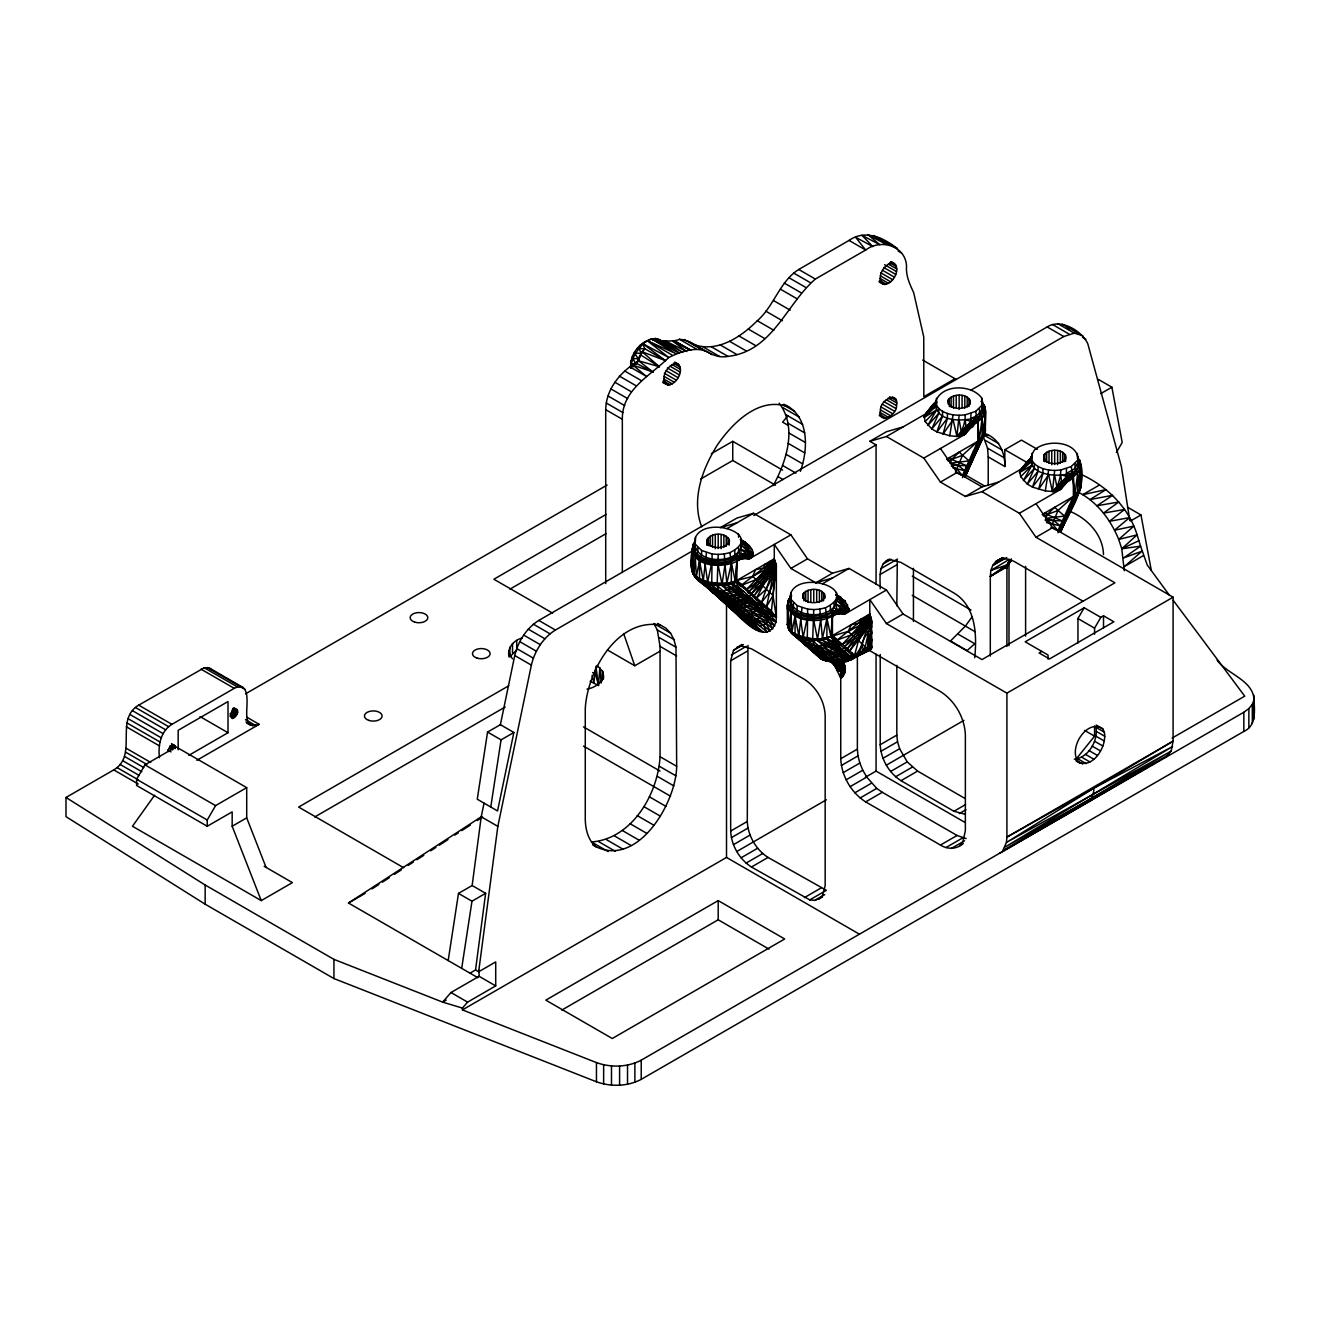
<?xml version="1.0" encoding="UTF-8"?>
<svg xmlns="http://www.w3.org/2000/svg" width="1320" height="1320" viewBox="0 0 1320 1320"><rect width="100%" height="100%" fill="white"/><g stroke="black" fill="none" stroke-linecap="round" stroke-linejoin="round"><path stroke-width="1.5" d="M1080.403 477.081C1083.093 493.02 1070.355 506.632 1065.289 520.69L1060.653 531.927C1070.207 509.454 1089.099 485.925 1079.463 459.855L1077.384 458.188M841.698 677.704L844.816 670.065L843.199 662.475L839.438 660.858L834.025 663.118L829.488 660.858L839.025 665.346L843.199 662.475C846.895 667.161 845.559 674.949 840.741 678.397L840.741 758.719C841.516 775.929 851.153 792.627 865.672 801.9L940.451 845.064C947.595 849.668 956.835 849.337 963.253 843.562M693.429 543.79C691.251 554.796 687.505 570.636 697.422 579.15C706.992 586.393 720.456 586.971 731.313 582.466L731.412 563.244L729.943 552.601C766.243 534.452 705.639 514.734 695.508 537.339C686.961 564.976 744.001 567.534 741.708 540.854C748.06 542.569 759.182 554.384 749.199 558.921L741.081 558.558C727.386 570.174 686.763 567.88 693.429 543.79L695.508 542.124M791.043 592.498L791.043 597.3L788.964 598.966L787.314 605.187L787.331 624.112C790.251 641.009 813.697 643.516 826.864 637.626L826.963 618.404L825.495 607.761C861.795 589.611 801.174 569.893 791.043 592.498C782.512 620.136 839.553 622.693 837.243 596.013M1006.912 646.453L1006.945 565.422L1011.433 558.838M740.899 544.351L741.081 558.558L736.89 560.818L735.322 581.212L738.54 586.938L770.847 615.334L775.962 622.034C761.227 659.67 714.78 580.965 703.543 584.529C693.016 578.837 689.37 567.402 692.356 556.215M836.451 599.528C834.306 604.758 840.543 614.476 832.441 615.978C818.565 624.871 782.232 621.439 788.964 598.966M709.285 588.588L695.079 576.807L701.003 582.038L697.422 579.15L703.956 582.928L759.643 631.471L738.094 614.922L725.67 603.091L745.008 621.01L755.584 629.59L693.858 575.14L692.439 571.577L692.67 553.971L695.508 549.153L694.699 540.854M836.352 660.297L831.765 661.716L822.013 659.241L789.409 630.3L787.974 626.753L788.205 609.147L791.043 604.312L790.251 596.013M966.487 471.026L964.705 476.603L985.215 432.333L985.578 410.916L984.489 405.768L981.849 403.029L981.849 398.227C971.916 383.988 941.325 383.823 935.649 401.742C934.312 422.664 962.593 421.641 976.618 417.615C982.41 414.859 986.502 406.791 981.37 401.544M1042.916 515.361L1045.341 512.671L1047.156 514.618L1062.352 520.921L1059.63 531.498L1080.766 487.492L1081.13 466.092L1079.463 459.855M962.461 477.626L979.291 440.451L985.215 432.333L985.578 410.916L983.153 436.573L979.291 440.451L946.688 459.294M1042.222 514.47L1074.843 495.627L1080.766 487.492M1078.555 458.997C1081.047 464.558 1076.938 470.151 1072.17 472.791C1056.792 478.846 1019.551 474.144 1034.335 450.12C1047.436 437.596 1083.753 441.755 1077.384 465.217L1080.222 470.035L1079.661 489.934L1074.843 495.627L1058.013 532.802M788.089 605.303L788.403 600.022L791.538 595.386L788.205 601.243L788.337 605.203M713.74 592.828L700.409 581.212L717.024 585.552L763.323 625.399L767.118 632.197L711.727 584.76L712.123 553.955L701.58 550.44L695.508 544.351M740.19 559.35L745.024 557.947L745.553 553.361L753.373 553.955L740.899 542.124L749.529 545.919L740.965 539.682M809.275 647.988L795.96 636.372C813.268 646.75 831.138 635.135 848.281 631.554L851.136 624.789L859.188 623.155L870.095 618.503L858.412 641.074L853.726 658.333L843.051 661.683L828.762 661.221L820.644 658.614L814.654 652.459L822.476 659.62L832.87 661.501C832.854 666.633 840.444 666.847 842.556 663.036L842.49 661.782L831.567 660.511L807.279 639.919L807.659 609.114L797.131 605.599L791.043 599.528M835.741 614.51L840.576 613.123L841.104 608.52L848.925 609.114L844.75 614.081L836.616 613.717L832.441 615.978L830.857 636.471L834.091 642.114L850.245 656.304C851.07 665.462 834.52 661.699 828.267 660.825M1165.774 757.317L1171.186 751.096L1173.084 741.18L1173.084 597.201L1006.912 693.148L886.446 623.584L869.83 599.61L869.748 615.005L866.002 617.892L871.909 626.67L868.263 632.957L867.603 648.747C855.822 659.043 840.213 665.395 824.604 660.346M843.364 675.675L841.434 674.388L840.956 675.328C842.952 680.047 846.697 668.283 842.193 663.663L844.173 663.828L844.107 665.494C840.196 668.992 833.002 667.293 832.771 661.369L825.677 660.511L819.522 657.228L823.202 659.753L832.293 661.65L843.199 660.528M983.911 404.695L985.38 409.678L984.489 413.605L981.865 417.252L973.929 423.852L965.53 434.032L956.934 436.441L949.756 435.748L936.919 431.92L931.788 428.967L925.172 421.542L924.198 416.147L936.606 401.148M1080.931 464.838L1080.024 468.765L1077.417 472.411L1069.48 479.011L1061.065 489.192L1053.64 491.584L1045.308 490.908L1032.471 487.096L1027.323 484.127L1020.707 476.702L1019.733 471.306L1032.157 456.308M602.035 681.054L602.497 671.203L597.053 665.428M750.684 594.891L749.314 596.409L744.942 595.32L733.309 599.33L720.967 597.646L736.015 605.352L775.962 622.034L776.358 617.595L735.851 580.998L736.89 560.818L734.811 555.241L734.811 550.44M871.381 618.486L871.909 646.717L853.364 656.37L850.245 656.304L847.275 660.908L831.93 661.65L820.578 658.548L822.492 658.004C817.591 657.97 827.475 661.732 829.505 661.303C837.87 661.832 849.899 663.3 855.508 656.04L832.441 635.58L869.83 613.998L871.909 621.67L869.962 621.06C859.897 627.28 853.33 638.88 842.308 644.341L835.956 640.976L831.385 636.158L832.441 615.978L830.362 610.401L830.362 605.599M775.962 622.034C754.644 604.213 721.924 605.731 703.956 582.928C710.177 588.803 760.551 580.849 717.189 583.605L718.195 554.416L712.123 553.955M854.502 657.921L852.291 658.202C844.041 660.891 853.462 661.171 853.364 656.37L830.857 636.471L821.436 638.979L812.724 638.764L813.747 609.576L807.659 609.114M773.19 485.678C786.373 461.538 797.659 427.399 779.146 403.161M800.382 471.339C808.368 448.965 809.473 415.421 783.865 404.25M608.124 851.565L591.492 841.978C632.098 838.827 657.921 794.145 660.049 756.707L660.049 646.371L657.294 629.92L653.928 623.535L670.543 633.121L673.909 639.507L675.972 647.212L676.665 766.293C676.351 803.253 636.042 870.952 592.63 844.882M832.441 578.028L815.826 582.813L790.894 568.425L774.279 544.451L774.279 558.838L776.358 564.828L776.358 617.595L771.424 611.094C755.172 600.616 735.025 600.683 718.839 590.419L717.024 585.552L726.577 584.678L729.25 583.209L715.209 584.067L708.246 582.912L703.312 580.586L706.447 552.601M787.363 624.294L790.614 631.966L799.507 638.088L812.559 640.712L824.67 638.979L810.744 639.226L803.797 638.071L798.847 635.745L801.999 607.761M843.199 662.475L840.972 664.62L844.849 665.494C839.734 679.75 824.571 649.06 838.035 670.808L832.771 661.369L847.275 660.908L835.923 661.683L828.547 660.759L846.78 661.023L855.014 657.36M980.43 443.19L983.895 436.128L981.42 438.883L984.423 434.494L985.364 427.993L983.895 436.128L965.91 473.022M1080.255 481.024L1081.08 485.314L1079.925 490.001L1076.972 494.043L1069.018 514.041L1060.537 530.656M697.851 547.635L697.851 552.42L695.475 556.363L693.973 574.167C701.728 584.777 717.321 585.766 729.25 583.209M793.403 602.794L793.403 607.596L791.027 611.523L789.525 629.327C797.28 639.936 812.856 640.926 824.785 638.368M1064.448 520.872L1060.653 531.927L1074.843 495.627L1079.958 489.654L1080.453 480.827M753.373 553.955L741.708 545.639L750.865 554.317L751.146 556.495L750.964 557.749L741.081 558.558L752.334 556.479C740.47 550.968 730.505 564.581 718.195 562.435C708.378 562.188 694.32 559.152 692.554 547.635L694.699 545.639M836.451 592.498L837.243 600.798L846.417 609.477L846.681 611.655L846.499 612.926L836.616 613.717L847.885 611.638C836.022 606.128 826.056 619.74 813.747 617.595C803.929 617.347 789.855 614.312 788.089 602.794L790.251 600.798L791.043 597.3M605.715 583.522L605.715 409.678C606.094 388.311 621.159 371.266 638.566 360.789L641.025 353.364L644.688 348.661L642.988 343.843C647.955 339.108 656.221 336.204 661.93 341.368C667.821 340.329 673.81 341.979 679.47 339.289C696.993 340.527 709.219 359.997 727.98 356.4C772.596 351.301 786.11 304.342 815.347 279.064L865.672 250.024C880.572 238.607 905.157 245.454 906.543 265.765C905.685 275.715 909.777 284.196 913.72 292.792L923.752 336.979L923.835 396.709L954.987 378.724M622.331 572.55L622.331 419.265C621.902 389.416 650.545 375.639 668.761 357.505C681.565 351.285 699.072 344.536 711.86 354.635M871.909 646.717L870.557 649.671L856.234 656.073L868.214 649.754L940.451 691.564C954.97 700.837 964.59 717.535 965.365 734.745L965.365 830.676L962.907 841.731L959.937 845.476M981.849 403.029L982.641 406.543L984.786 408.523C981.057 420.09 967.147 424.809 961.422 435.798L961.587 433.851L968.187 424.842L976.618 417.615L975.76 411.328L981.849 405.257L981.849 398.227M1078.193 456.901L1078.193 461.703L1080.337 463.683C1076.609 475.249 1062.699 479.968 1056.957 490.957L1057.139 489.01L1063.722 480.002L1072.17 472.791L1071.312 466.505L1077.384 460.416M934.906 403.969C911.014 433.802 943.008 387.337 935.649 406.543L923.967 417.417L936.391 401.445L925.006 414.892L929.94 409.48M1021.746 468.468L1031.877 456.72L1019.535 471.933L1031.943 456.605L1019.733 471.306M835.956 640.976L869.83 613.998L868.725 615.796L871.447 621.208L869.748 647.707C858.33 653.829 846.862 664.405 832.87 661.501M981.42 438.883C985.364 436.854 987.079 424.248 982.443 436.062M1075.041 463.683L1075.041 468.484L1077.417 472.411L1079.661 489.934L1081.08 485.314L1079.826 490.462C1082.218 472.675 1081.245 493.944 1076.972 494.043M704.979 563.244L707.619 582.038C711.86 586.806 721.231 584.545 726.858 583.308L731.412 563.244L735.322 581.212L740.404 585.816L746.757 589.182L774.51 560.637L774.279 558.838L736.89 580.42C724.284 587.087 707.223 586.591 695.92 577.516L691.779 568.937L691.762 550.028M1217.089 660.182C1227.055 674.223 1253.291 680.146 1254 699.781C1254.627 711.117 1256.359 725.785 1243.836 731.445L641.223 1079.364C627.561 1086.558 610.863 1086.954 596.458 1081.789L333.943 978.549L205.161 904.2L66 816.667L66 797.478L113.767 769.89C138.336 755.518 114.147 719.515 138.699 705.144L204.237 667.788L209.814 668.283L243.061 687.472C253.951 696.729 236.544 731.528 259.165 724.333L246.922 717.255M159.472 757.68C157.905 745.486 160.66 731.164 171.93 724.333L234.25 688.347L237.468 686.977L243.061 687.472M168.399 751.542C167.624 747.912 174.52 741.659 175.461 747.466L171.963 745.453M237.649 712.618C231.907 697.983 226.611 731.313 237.649 712.618L232.402 709.582M630.679 367.884C629.821 356.466 636.916 345.345 647.295 340.709L675.659 353.512L651.585 338.877L643.137 343.101M630.861 367.719L631.092 360.723M678.084 364.105C668.382 361.251 658.02 380.325 668.068 384.995C677.952 384.483 686.515 366.316 674.668 362.125M698.973 580.173L692.34 571.956L692.059 566.346M894.399 263.587C884.697 260.733 874.318 279.807 884.367 284.476C894.25 283.965 902.83 265.798 890.983 261.608M896.544 405.636C899.068 390.456 879.862 399.911 880.489 409.942C877.965 425.122 897.188 415.668 896.544 405.636L886.281 399.712M1074.282 759.182C1088.587 757.73 1098.108 740.866 1096.013 727.369L1104.328 732.171C1107.397 746.542 1092.118 770.995 1076.196 761.112M775.846 563.327L772.992 595.435L776.358 617.595C752.614 604.774 725.191 601.507 703.543 584.529M1006.698 566.692L1010.674 560.654L1006.285 568.277L1010.674 560.654L1006.384 566.412L1009.948 559.878M822.409 897.138L814.786 900.389L809.77 899.893L751.443 867.025C739.348 859.254 731.346 845.394 730.669 831.055L730.669 660.775L733.441 650.38L741.724 644.44M809.77 899.893L826.386 890.307L768.058 857.439C755.964 849.668 747.978 835.808 747.285 821.469L747.994 645.381M880.209 588.786C880.275 578.688 877.684 563.739 889.614 559.053M896.824 605.863L897.303 560.967M983.103 437.151L985.545 430.155L984.126 434.775L981.865 417.252L979.489 413.325L979.489 408.523M1078.638 492.31L1079.958 489.654L1060.257 531.779L1062.039 526.185M833.002 662.673L839.404 671.203L833.58 663.828L838.926 671.071L835.873 667.788L840.741 678.397L841.318 677.325L839.668 674.338M448.189 960.564L458.486 893.409L472.147 885.522L481.222 816.783L484.044 803.154M469.986 973.153L475.53 969.969L485.644 893.31L472.147 885.522M475.53 969.969L478.648 971.768L497.838 826.369L531.366 665.115C534.683 651.024 543.015 637.774 555.406 630.036L692.654 550.803M808.995 646.784L819.803 657.212L831.93 661.65L825.445 659.521L826.171 660.066C819.885 657.69 827.359 662.013 832.722 661.551M835.676 661.848L827.442 660.677L803.517 639.424L805.959 643.582L824.257 659.967L834.768 661.518L843.298 660.957L850.558 658.928L853.364 656.37L852.175 653.119M968.897 465.712L965.101 476.767L985.248 431.178L984.274 435.303L984.753 430.98M1080.503 488.499L1080.783 483.747L1079.859 490.347M692.34 571.956L692.208 566.742L692.439 571.577L698.462 579.051L694.204 575.702L692.01 569.927M975.76 411.328L965.217 414.843L959.145 415.305L956.934 436.441L976.618 417.615L977.691 420.387L979.291 440.451L965.728 475.084L972.989 459.162M984.307 435.171L985.364 427.993M1071.312 466.505L1060.768 470.002L1054.68 470.464L1052.469 491.601L1072.17 472.791L1074.843 495.627L1077.615 493.614M718.195 565.29L722.205 585.106M813.747 620.449L817.756 640.266M691.812 569.135L692.175 566.56M932.316 406.725L936.326 401.56M1020.558 470.052L1027.933 460.63M1087.597 802.411L1168.876 754.743L1005.015 847.044L1172.605 746.526L1094.131 787.99L1006.434 842.457L1171.186 751.096L1002.721 850.691L1006.434 842.457L1006.912 837.111L1173.084 741.18L1094.131 787.99L1093.207 794.062L1090.996 798.963L1087.597 802.411L999.62 853.248M487.558 732.072L477.262 799.227L497.558 810.942L513.876 732.468L500.379 724.68L487.558 732.072L501.072 739.86L513.876 732.468M461.686 968.368L471.983 901.197L485.644 893.31M490.76 807.031L501.072 739.86M825.495 607.761L819.835 609.114L822.409 638.467L826.963 618.404L830.857 636.471L821.271 639.787L827.97 637.494L810.711 640.315L810.744 639.226L812.724 638.764L821.436 638.979L817.344 640.579L839.305 659.389L843.298 660.957L847.902 659.439L821.255 651.568L799.095 639.705M695.64 576.642L707.619 582.038L722.089 583.688L725.043 564.779L724.284 553.955L729.943 552.601M817.624 638.847L820.594 619.938M842.49 661.782L841.285 664.191L829.62 660.709L842.556 663.036M717.453 594.561L729.976 596.442L742.137 592.861L726.577 584.678L768.438 621.142L772.86 628.897L721.792 585.42L725.885 583.819L722.089 583.688M985.429 430.666L984.967 433.339M827.97 637.494C816.172 641.965 801.438 640.794 791.456 632.676L787.331 624.112C790.168 632.511 798.171 638.995 807.213 638.781L791.241 632.049L788.089 627.742L788.122 623.7L789.409 630.3L794.508 635.332M823.762 658.878L821.057 658.861L831.748 661.617L843.298 660.957L828.234 661.056L820.792 658.35L823.036 658.433M835.543 665.379L840.757 672.309L839.223 668.827L835.543 665.379L842.853 668.415L844.916 672.029L841.236 672.424L833.398 663.217L838.481 670.939L835.873 667.788M853.364 656.37L850.707 658.152L844.519 656.7L842.754 657.838L842.143 660.924L831.517 661.551M973.714 457.578L979.555 444.972L965.266 476.784L963.93 475.827M949.756 435.748L953.056 414.843C945.862 413.556 936.54 410.108 935.649 401.742M1045.308 490.908L1048.608 470.002C1041.414 468.715 1032.091 465.267 1031.184 456.901M500.379 724.68L514.75 655.529C518.067 641.438 526.399 628.188 538.791 620.433L1047.156 326.947C1060.702 318.021 1082.284 331.155 1087.812 343.86L1121.356 466.389L1129.821 520.707M691.845 569.349L692.307 567.237M713.46 591.624L731.181 608.85L763.537 632.346L707.982 584.248L710.408 588.406C729.366 593.257 748.423 598.62 766.491 606.721L775.451 565.141L771.16 566.494L756.112 579.562L740.404 585.816M855.047 656.716L858.445 655.792L865.161 647.427L871.002 620.301L866.712 621.654L851.647 634.738L837.375 639.969L831.385 636.158M701.58 550.44L701.58 555.241L699.501 560.818L699.501 578.754L701.266 581.493L711.661 583.621L707.619 582.038L711.364 564.779M821.403 639.111C815.958 639.26 807.048 642.13 803.154 637.197L806.899 619.938M508.976 656.931C506.979 647.839 513.777 640.183 522.208 637.956M694.32 542.949C690.574 555.951 708.23 561.165 718.195 560.901C730.802 562.303 740.801 549.994 753.357 554.598L740.899 549.153L745.553 553.361M706.86 540.854C709.516 531.878 726.891 531.878 729.547 540.854C726.891 549.813 709.516 549.813 706.86 540.854L706.86 544.88M802.791 594.313C802.015 604.56 820.198 605.038 824.703 597.696C825.478 587.466 807.295 586.971 802.791 594.313L802.791 598.356M948.189 400.042C947.413 410.289 965.596 410.767 970.101 403.441C970.876 393.195 952.693 392.7 948.189 400.042L948.189 404.085M1043.741 455.202C1042.965 465.448 1061.148 465.943 1065.636 458.601C1066.411 448.355 1048.228 447.876 1043.741 455.202L1043.741 461.274M1078.193 461.703L1075.041 468.484L1066.445 473.451L1066.626 476.619L1052.469 491.601L1048.608 474.804L1038.543 489.39L1042.932 473.451L1042.932 468.649M1080.832 486.882L1080.222 470.035L1081.13 466.092M735.851 580.998L741.823 584.809L769.098 563.788L769.61 561.528L773.635 561.528M947.38 460.202L949.789 457.495L951.621 459.459L966.801 465.762L964.078 476.338L982.064 438.454L979.291 440.451L982.03 418.555L984.67 414.876L981.849 410.041L981.849 405.257M947.397 413.49L947.397 418.291L942.991 434.214L953.056 419.644L956.934 436.441L971.074 421.459L977.278 419.001L969.309 426.063L961.422 435.798M727.765 605.121L760.056 626.257L766.161 623.683L770.847 615.334M865.161 647.427L865.441 649.819L863.313 651.882L871.81 647.691L869.748 647.707L871.909 640.035L870.095 634.92L859.188 623.155L860.475 619.393L864.633 618.948L870.87 627.082L871.909 633.352L870.095 634.92L867.603 648.747L848.281 631.554L870.54 619.393L861.778 644.242C862.521 646.618 865.557 654.769 860.161 654.01L855.261 656.057M843.134 675.559L843.727 669.24L842.242 665.61L835.494 665.577L829.999 660.165M633.088 366.911L631.24 364.188L632.907 358.611L635.547 353.1L642.988 343.843L668.761 357.505L647.295 340.709L672.21 355.096M853.858 658.251C863.626 654.11 860.062 639.326 868.263 632.957M1080.321 488.746L1069.266 512.754L1065.652 517.786L1066.345 519.057M982.096 437.679L983.153 436.573L979.291 440.451L982.096 437.679L982.03 418.555L974.539 424.05L972.428 421.162L958.089 436.425C962.643 430.386 965.299 422.383 965.217 414.843M1056.957 490.957L1064.844 481.239L1072.83 474.16L1067.979 476.322L1053.64 491.584C1058.195 485.545 1060.834 477.543 1060.768 470.002M839.173 661.93L840.757 660.858M834.603 665.528C835.362 669.718 844.024 672.919 844.833 668.794L845.245 667.441L838.2 665.659L841.417 670.61L841.368 675.889C846.747 671.566 834.784 661.947 844.453 666.501L844.849 665.494M970.134 460.696L978.829 440.715L977.839 421.707L973.929 423.852L963.501 435.039L960.614 433.092M1065.669 515.856L1074.381 495.874L1073.374 476.883L1080.222 470.035M950.317 463.221L951.621 459.459L959.145 452.1L969.012 460.878L950.317 463.221L958.237 465.432L964.59 470.646L952.908 467.907M819.901 657.657L792.973 634.309L820.429 657.195M971.305 460.399L978.829 440.715M1066.857 515.559L1074.381 495.874M755.815 599.445L761.558 602.332L774.988 564.234L752.73 576.394L736.89 580.42L736.89 560.818L745.206 556.875L751.063 557.255L745.222 556.215L736.345 558.096C740.833 554.218 747.648 552.964 753.159 555.225L745.189 555.555L736.345 558.096M942.529 411.328L942.529 416.13L936.919 431.92L947.397 418.291M1038.064 466.505L1038.064 471.289L1032.471 487.096L1042.932 473.451M478.648 971.768L495.709 961.917L495.709 985.891L467.593 1002.127L462.429 1008.084L462.429 1009.899L596.458 1062.6C610.863 1067.764 627.561 1067.368 641.223 1060.174L1243.836 712.255L1248.868 708.592L1252.317 704.352L1254 699.781M985.149 432.779L981.42 438.685M776.358 564.828L771.424 611.094L736.89 580.42M982.064 438.454L972.262 460.004M955.383 472.197L962.511 455.284L977.839 441.309L977.839 421.707M1073.374 496.468L1057.93 530.706L1052.353 523.974L1058.062 510.444L1073.374 496.468L1073.374 476.883L1069.48 479.011L1059.036 490.215L1056.149 488.252M938.784 408.523L938.784 413.325L931.788 428.967L942.529 416.13M1034.335 463.683L1034.335 468.484L1027.323 484.127L1038.064 471.289M957.132 473.038L962.395 475.546L977.839 441.309M1060.521 531.679L1079.447 491.287M1006.615 566.61L1010.295 560.208L1007.539 563.689M1010.543 560.472L1006.203 568.144L1010.361 560.736L1006.978 564.729L990.297 576.444L990.297 656.057M1006.269 568.309L1010.707 560.769L1006.285 568.277L1007.903 564.003M753.241 597.168L756.624 597.96L774.543 563.343L763.636 567.996L755.584 569.63L752.73 576.394L772.992 595.435L766.491 606.721M840.741 678.397L841.318 677.325M842.011 677.028L843.777 671.55L840.972 664.62L844.173 663.828M629.953 366.911L646.569 376.497L632.841 365.046L653.037 372.075L638.566 360.789L638.055 358.661L644.688 348.661L665.462 360.64L642.23 351.829L635.976 364.204L631.24 364.188M841.17 675.609L842.011 670.593L838.2 665.659M975.909 451.291L979.555 444.972M1072.368 504.867L1075.107 500.132M264.182 866.316L292.397 882.618L261.245 900.603L232.172 826.254L232.172 811.866L207.24 826.254L136.62 785.482L136.62 779.245L144.936 764.857L176.088 746.872L246.708 787.644L246.708 817.856L266.096 867.438M207.24 826.254L207.24 820.017L215.556 805.629L246.708 787.644M1116.373 452.545L1122.198 442.464L1111.885 387.205L1098.389 379.417M1077.945 643.005L1077.945 618.552L1084.182 607.761L1100.797 617.347L1103.503 615.796L1113.882 621.786L1049.499 658.961L1039.104 652.971L1041.81 651.42M1094.561 634.26L1094.561 628.155L1100.797 617.347M764.626 612.546C748.044 635.794 723.393 599.643 710.242 588.753M974.539 424.05C970.2 432.581 970.018 422.202 965.893 426.145L959.244 436.293L968.632 425.304L977.278 419.001M1073.374 476.883C1067.731 484.291 1066.345 480.447 1061.445 481.305L1054.779 491.452L1064.168 480.463L1072.83 474.16M695.244 345.031C718.624 352.242 741.46 336.517 757.301 320.727C774.196 306.075 779.51 281.622 798.732 269.478L849.057 240.422C864.963 229.003 883.954 237.765 897.402 248.704L880.589 239.943L878.592 237.6L875.704 238.392M936.441 398.227L936.441 403.029L924 416.773L932.382 405.471M746.757 589.182C757.779 583.704 764.362 572.121 774.411 565.9L775.912 566.033L773.173 560.637L774.279 558.838L772.497 561.165L775.813 567.022L772.2 567.847L759.478 582.747L749.232 591.376L773.866 561.99L771.82 561.693L775.714 567.996L773.239 569.201L761.178 584.331L751.69 593.571L748.11 592.63M817.344 640.579L835.741 649.044L844.866 651.568L846.219 650.067L849.701 650.925L869.864 618.057L864.633 618.948M861.778 644.242C858.016 656.04 847.374 663.729 835.082 661.815M962.676 434.758L972.774 421.641M1058.211 489.918L1068.325 476.8L1060.768 474.804L1061.445 481.305M962.148 434.313L965.118 429.627L972.989 421.954M1057.699 489.472L1068.325 476.8M1008.249 564.531L1010.707 560.769L1008.117 564.564L990.924 570.405L990.297 576.444L1006.912 566.857M738.557 547.635L738.557 552.42L735.685 556.726L740.735 555.225M834.091 602.794L834.091 607.596L831.22 611.886C818.746 620.713 782.463 616.159 791.521 595.815M1031.993 460.416L1031.993 465.217L1019.502 472.577L1031.993 458.188L1027.34 461.62M924.198 416.147L936.243 401.841L926.211 413.292M1060.472 529.584L1063.276 526.168M967.972 467.89L970.81 463.897M154.572 795.267L132.462 826.254L261.245 900.603M516.731 640.381L516.731 649.985L509.883 656.815L509.883 647.229M695.129 541.414L692.67 546.084L695.31 542.404M751.69 593.571L774.081 562.435L770.451 562.732L775.516 569.959L754.165 595.765L774.312 562.881L764.94 564.234L763.636 567.996L774.543 579.76L769.61 592.251L761.558 602.332M876.067 584.413L876.067 444.906L869.83 441.309L886.446 436.524L923.835 458.106L965.53 434.032C967.18 428.208 972.807 424.231 977.691 420.387L969.672 426.525L963.501 435.039L973.285 422.449M843.661 647.79L847.242 648.731L869.632 617.595L866.002 617.892M923.835 458.106L940.451 482.08L965.365 496.468L981.997 491.683L1019.37 513.265L1061.065 489.192C1062.732 483.384 1068.342 479.391 1073.243 475.546L1065.207 481.684L1059.036 490.215L1068.524 477.114M971.899 617.083L965.365 626.125L950.466 640.992L967.082 650.595L974.77 643.764L958.155 634.178M1025.772 464.739L1031.811 457.908L1029.534 460.597M771.226 613.058L759.016 607.629C754.594 614.097 745.635 615.747 738.589 613.024M1023.099 467.329L1031.761 457.545L1027.686 461.373M1076.196 759L1094.561 736.164L1094.561 725.967M925.006 414.892L936.21 402.154L932.118 405.95M787.858 415.816L782.595 422.136L787.908 425.205M926.277 413.49L932.201 406.395M1021.812 468.649L1031.811 457.908M1024.303 466.01L1027.868 461.885M495.709 985.891L479.094 976.305L450.978 992.524L442.662 1002.127L333.943 959.376L205.161 885.01L66 797.478M970.266 427.383L973.747 423.39M1065.801 482.559L1069.299 478.549L1068.82 477.609M1076.972 493.861L1078.688 491.733L1074.843 495.627L1077.582 473.715L1077.648 492.838M973.533 422.928L966.834 431.359L971.371 427.02M1069.084 478.087L1062.369 486.535L1066.923 482.196M849.701 650.925L869.83 625.73L871.909 625.004L867.355 616.852L869.401 617.149L844.767 646.536L855.03 637.906L867.751 623.007L871.349 622.182L868.048 616.324L869.187 616.704M938.784 413.325L927.811 425.452L936.441 410.041L936.441 405.257M1034.335 468.484L1023.346 480.612L1031.993 465.217L1020.707 476.702M840.559 664.669L830.412 660.759L833.927 664.257L832.062 660.627M842.308 644.341L869.748 615.005L870.87 617.001M925.172 421.542L936.441 410.041L923.967 417.417M977.295 448.915L978.236 447.975M1072.847 504.075L1073.787 503.135M825.445 659.521L828.003 660.858M854.733 656.452L850.327 659.554M847.242 648.731L856.713 639.49L868.791 624.376L871.909 623.337L871.447 621.208M932.151 406.213L936.259 402.748M1019.502 472.577L1031.184 461.703L1021.861 468.27M1027.669 461.109L1031.761 457.314M819.093 899.068L822.393 895.999L825.165 885.621L825.165 715.324C824.488 700.986 816.486 687.126 804.408 679.355L751.443 648.78L741.048 645.991L736.741 647.328M756.624 597.96L766.227 589.083L775.318 571.923L769.098 563.788M1124.277 570.735L1121.769 548.773L1137.097 534.847C1128.534 506.896 1106.243 485.496 1079.875 473.847M843.15 663.844L841.665 664.999M841.962 663.646L836.088 664.983L830.412 660.924L837.952 665.56L838.893 664.604L831.402 660.66M843.661 664.62L837.969 666.649L833.992 664.389L842.16 671.583L842.869 673.909L841.88 676.764L843.282 670.461L830.412 660.924M926.211 413.176L935.649 406.543M770.451 562.732L774.196 559.845L775.318 561.825M827.227 659.753L825.28 659.307L826.815 660.462L825.313 660.479L821.271 658.63L825.742 660.577L836.649 661.386L842.754 657.838L844.998 660.346L834.768 661.518M854.486 657.327L850.113 659.885L835.213 661.881L843.001 661.683L829.076 660.594M759.016 607.629L751.888 604.098C738.276 614.938 721.512 602.514 712.569 591.492M931.788 406.461L936.441 403.029M1067.797 515.163L1069.018 514.041L1068.738 511.186M967.725 471.009L967.015 469.227M854.238 657.789L849.272 660.363M1006.945 565.422L990.297 576.444L1006.929 566.131M831.88 613.272C836.5 608.965 843.018 608.965 848.892 609.757L836.451 604.312L841.104 608.52L848.694 610.385L840.741 610.714L831.88 613.272L840.774 611.374L847.885 611.638M477.873 977.707L348.48 903.012L481.42 816.667M372.009 888.921L378.906 884.449M382.371 882.205L389.268 877.717M394.449 874.351L401.346 869.864M408.26 865.375L413.44 862.009M416.889 859.766L423.803 855.294M430.699 850.806L435.88 847.44M439.329 845.196L447.959 839.586M454.872 835.098L458.32 832.854M461.785 830.61L470.415 825.016M477.312 820.529L482.493 817.162M748.968 601.54L739.992 605.121L728.013 603.801L746.328 614.312L766.161 623.683L770.269 631.042L763.323 625.399L731.544 606.87M844.453 666.501C841.252 669.751 830.89 665.528 838.431 669.487M1004.454 558.129L992.772 565.389L990.924 570.405L1009.222 559.383M840.493 650.48L828.861 654.505L816.519 652.806L831.649 661.221L839.305 659.389L817.03 650.925L799.507 638.088C808.5 650.116 823.861 654.984 836.649 661.386M848.199 660.066L871.547 648.533L863.313 651.882M1002.639 557.617L995.742 561.643L992.772 565.389L1006.78 557.535M245.536 693.825L607.134 485.05M188.843 755.337L228.013 732.715L228.013 701.547L178.167 730.323L178.167 749.809M606.177 514.387L493.878 579.232L552.635 613.14M711.348 453.667L732.748 441.326L782.595 470.102M196.862 760.303L259.165 724.333M509.916 589.149L606.177 533.577M700.656 479.028L732.748 460.498L775.467 485.183M869.83 441.309L886.446 431.722L903.061 426.921M726.858 528.643L753.505 513.265L790.894 534.847L807.51 558.838L832.441 573.226L849.057 568.425L886.446 590.007L903.061 613.998L981.997 659.571L1114.921 582.813L1036.002 537.256L1019.37 513.265M886.446 436.524L926.475 413.407M753.753 515.526L876.067 444.906M971.091 390.043L1063.772 336.534L1074.265 333.151L1082.812 335.758M232.172 826.254L246.708 817.856M508.712 685.789L298.634 807.064L403.673 867.718M790.894 534.847L749.199 558.921L745.024 557.947M314.655 817.014L505.147 707.025M790.894 568.425L807.51 558.838M940.451 482.08L957.066 472.494L981.997 486.882L998.613 482.08M1100.682 393.673L1111.885 387.205M982.938 435.649L987.525 448.14L988.218 456.901L1004.833 466.505L1004.833 449.707L1021.449 440.121L1037.388 449.311M607.414 649.952L634.788 665.759L659.785 651.321M815.826 582.813L832.441 573.226M965.365 496.468L981.997 486.882M822.409 583.819L849.057 568.425M981.997 491.683L1022.01 468.567M733.441 650.38L743.424 644.622M882.997 564.036L891.297 559.251M731.379 654.967L746.328 646.338M880.918 568.623L897.534 559.036M730.669 660.775L747.285 651.172M880.209 574.431L896.824 564.828M886.446 590.007L844.75 614.081L840.576 613.123M348.48 903.012L365.096 893.409M1099.345 485.084L1082.73 494.686L1077.417 491.617M886.446 623.584L903.061 613.998M1036.002 537.256L1052.618 527.654L1173.084 597.201M1130.728 520.872L1140.975 514.965L1151.271 570.223M1143.334 555.621L1124.277 566.626L1142.047 551.166L1123.633 557.931L1140.579 546.15L1137.097 534.847L1118.7 539.434C1111.424 521.482 1099.461 504.867 1082.73 494.686L1106.077 489.605L1089.94 499.57L1112.645 495.297L1096.936 505.774L1118.849 501.963L1103.503 513.101L1124.541 509.47L1109.427 521.317L1129.573 517.605L1114.558 530.194L1133.797 526.135L1118.7 539.434L1121.769 548.773L1140.579 546.15L1147.228 565.01L1169.553 595.419M1084.182 607.761L1025.195 641.817L1048.047 655.017L1048.047 659.092M840.741 758.719L857.373 749.133L857.373 655.231M841.368 765.485L857.983 755.898L857.373 749.133M730.669 831.055L747.285 821.469M964.342 814.044L953.947 811.272L900.982 780.681C888.904 772.926 880.902 759.066 880.209 744.711L896.824 735.124L896.824 665.362M446.193 1000.098L442.662 1002.127L462.429 1008.084M843.216 772.645L859.832 763.042L857.983 755.898M731.379 837.672L747.994 828.069M880.918 751.327L897.534 741.741L896.824 735.124M733.441 844.651L750.057 835.065M882.997 758.307L899.613 748.72L897.534 741.741M846.186 779.807L862.801 770.22L859.832 763.042M462.429 1009.899L726.511 857.439L859.435 934.18M736.741 851.532L753.357 841.929M753.753 841.698L826.435 799.755M865.425 777.232L876.067 771.094L965.035 822.459M886.297 765.188L963.897 720.39M850.13 786.637L866.745 777.051L876.744 788.386L882.288 792.297L957.066 835.477L966.124 838.563M741.048 857.818L757.663 848.232M890.604 771.474L907.22 761.887L917.598 771.094L965.266 798.616M854.865 792.808L871.48 783.206M746.064 863.115L762.679 853.512M895.603 776.77L912.219 767.167M860.128 797.973L876.744 788.386M751.443 867.025L768.058 857.439M900.982 780.681L917.598 771.094M865.672 801.9L882.288 792.297M718.195 900.603L545.803 1000.147L612.265 1038.51L784.674 938.982L718.195 900.603L718.195 919.793L561.792 1010.097M804.408 897.616L821.023 888.014M953.947 811.272L965.58 804.557M959.326 813.549L965.976 809.721M814.786 900.389L824.752 894.63M940.451 845.064L957.066 835.477M945.995 847.555L962.61 837.952M951.258 848.463L964.557 840.79M1172.111 738.078L1244.743 696.152L1173.249 600.385M1094.131 787.99L1006.912 837.111L1006.912 693.148M746.047 598.999C737.105 604.494 724.861 603.141 717.238 595.897M850.245 656.304L841.582 654.159C832.639 659.654 820.396 658.301 812.79 651.057M1002.886 557.65L995.742 561.643C1001.418 557.007 1009.355 558.707 1015.228 562.056L1082.878 601.111M855.871 656.865L870.557 649.671L861.696 654.077M871.547 648.533L858.941 655.248M842.16 649.209L837.672 648.021L825.528 651.601L812.988 649.737M639.903 345.46L642.988 343.843L665.462 360.64M862.323 653.746L871.134 649.209L857.802 656.122M848.76 660.313L853.726 658.333L850.377 658.119M837.952 665.56L830.181 661.254L833.927 660.99M731.313 582.466L732.418 582.334L725.719 584.611L735.322 581.212L726.858 583.308L725.043 564.779M652.476 339.95L655.594 338.481L661.386 340.774L651.585 338.877L678.958 352.852L661.386 340.774L664.917 340.84L686.73 351.499L672.622 341.121L690.756 350.179L674.14 340.576M1121.769 548.773L1138.929 540.672M834.933 665.247L843.298 671.583L841.747 676.5L843.216 674.025C844.998 669.718 830.164 663.993 836.896 665.577L837.474 664.966L828.861 660.544L839.801 665.049L840.262 663.927L835.065 661.138L841.483 662.953M861.943 653.202L869.072 649.952M847.654 660.363L834.982 661.732L822.541 659.456L831.171 661.386L843.232 661.32M965.893 426.145L965.217 419.644L971.074 421.459L970.893 418.291C978.219 416.311 984.341 409.712 982.641 401.742M752.334 556.479C740.14 554.351 730.554 565.405 718.195 563.937C708.163 563.673 693.775 560.571 691.961 548.79M836.665 612.76L846.615 612.414L840.774 611.374C824.818 620.037 794.937 625.449 787.512 603.949M973.418 451.093L974.721 450.532M1068.969 506.253L1070.272 505.709M827.937 637.708L824.67 638.979L830.857 636.471L826.864 637.626M947.974 460.861L962.511 455.284M740.899 555.819L744.958 554.251L753.159 555.225M1043.526 516.021L1058.062 510.444L1064.547 516.038L1045.852 518.38L1053.772 520.591L1060.141 525.822L1046.513 522.605M836.451 610.979L840.51 609.411L848.694 610.385M741.015 556.413L745.107 554.895L751.03 555.01M836.566 611.572L840.642 610.054L846.582 610.17M847.902 659.439L843.265 661.155L834.982 661.732M824.802 659.356L823.993 659.654L825.313 660.479L835.56 661.881M886.297 560.983L890.604 559.647L900.982 562.435L953.947 593.01C976.057 606.276 976.981 634.986 974.721 657.707M724.498 600.715C740.454 610.731 759.148 615.796 774.774 625.861L769.444 619.41L734.332 588.786L723.31 590.65M837.672 648.021L829.884 643.945L818.862 645.81L810.034 644.837L807.906 640.315M836.286 610.401L831.22 611.886L841.104 608.52M753.505 513.265L736.89 518.067L720.274 527.654L736.89 522.852M840.741 612.051L832.293 614.658L840.741 610.714L846.681 611.655M636.9 348.628L644.688 348.661M693.577 574.266L692.67 553.971M787.396 624.509L789.525 629.327L788.205 609.147M586.987 689.139C595.171 687.769 606.193 680.839 602.497 671.203L602.761 679.024M717.189 583.605L704.682 582.978L700.804 580.189L703.312 580.586L699.501 560.818L696.366 576.576L695.31 557.667M830.94 660.94L846.78 661.023M842.82 661.468L830.478 660.561L839.272 661.699L846.202 660.709L829.339 660.495M844.668 671.418L838.959 670.345M741.13 557.601L745.206 556.875M725.885 583.819C720.522 584.545 716.199 586.179 712.288 583.06M851.664 659.406L847.44 659.472M843.199 661.452L838.909 661.452M718.195 554.416L724.284 553.955M813.747 609.576L819.835 609.114M722.37 584.166L711.727 584.76M817.921 639.342L807.279 639.919M699.501 578.754L693.858 575.14L692.257 570.487L693.627 574.497M824.356 659.29L827.244 659.488L823.498 659.62L825.462 660.148M827.244 659.488L824.092 659.373L824.951 660.165M842.638 661.039L833.514 661.106M744.958 554.251L740.949 554.317L738.557 552.42M840.51 609.411L836.5 609.493L834.091 607.596M632.346 356.532L632.907 358.611L638.055 358.661L634.326 352.407M951.374 465.168L966.801 465.762M1046.925 520.327L1062.352 520.921M635.547 353.1L641.025 353.364L638.979 348.067M823.135 659.01L821.353 658.053M953.056 414.843L959.145 415.305M1048.608 470.002L1054.68 470.464M750.964 557.749L745.156 557.304L736.758 559.498L745.189 555.555L751.146 556.495M846.499 612.926L836.665 613.14L832.441 615.978L832.441 635.58M707.619 582.038L700.837 580.42M812.724 638.764L796.389 635.58M833.992 664.339L838.976 669.587L844.833 668.794L838.926 666.022M655.594 338.481L658.202 340.857L661.864 341.319L659.043 339.537M829.505 661.303L832.293 661.65M826.27 659.307L826.881 659.885L825.033 659.356L826.386 659.538M824.026 657.03L827.442 660.677L822.112 659.439L824.257 659.967L812.905 651.849L802.56 641.058M830.065 661.237L832.474 661.617M826.996 660.874L829.257 661.287L823.333 659.934M825.033 659.356L826.963 659.851M983.614 434.362L988.515 435.501M660.33 624.97C617.1 618.007 587.185 671.467 585.271 708.741L585.271 819.06C585.42 829.158 587.961 839.998 595.963 846.813M752.004 598.768L727.765 590.337M847.555 653.944L823.317 645.496M824.389 659.159L826.254 659.604M708.246 582.912L701.019 580.998M803.797 638.071L796.554 636.174M827.689 660L825.709 659.488L831.649 661.221L828.118 657.525M838.464 670.23L836.484 668.811M642.23 351.829L659.373 366.762L638.566 360.789L635.976 364.204L632.907 358.611M744.942 595.32L721.792 585.42M751.888 604.098C738.853 600.98 725.406 598.125 714.483 589.677L712.371 585.139M844.519 656.7L825.528 651.601L814.39 645.595L812.559 640.712L835.527 660.297M841.582 654.159L829.702 651.057L818.862 645.81M834.537 664.785L836.038 665.445L830.957 661.551M807.84 638.22L810.744 639.226L800.217 638.137L796.339 635.349L798.847 635.745L795.053 615.978L797.131 610.401L797.131 605.599M788.848 407.121C759.594 395.719 732.418 422.928 717.288 445.104C702.471 468.781 691.036 499.339 701.745 526.828M590.139 681.252L598.488 685.492L599.857 667.524L601.178 683.083M832.095 660.495L836.748 662.739M848.925 609.114L836.451 597.3L845.08 601.078L848.925 609.114L837.243 600.798M592.597 672.557L595.65 673.959L598.488 685.492L595.914 666.286M836.401 665.923L843.827 670.362L844.536 673.266L843.843 674.207L841.648 673.481L839.916 668.861L836.814 665.692L842.473 667.507L844.816 670.065M829.62 660.709L834.025 663.118M1050.918 527.373L1057.93 530.706M822.013 659.241L820.231 658.317M841.087 645.529L826.716 638.467L829.884 643.945L847.44 659.257L848.925 657.855L826.716 638.467M734.332 588.786L731.164 583.308L738.54 586.938M731.164 583.308L736.51 587.928L743.919 591.673M832.062 643.104L839.47 646.833M740.305 539.748L745.569 542.404L740.421 539.434M835.857 594.908L845.08 601.078L835.676 595.023M951.456 466.026L956.802 468.814L962.395 475.546M1052.353 523.974L1045.209 520.261L1047.156 514.618L1054.68 507.276L1058.062 510.444M673.134 340.956L690.756 350.179L673.629 340.774M635.712 363L653.037 372.075M829.884 643.945L822.129 639.854L842.754 657.838M661.386 340.774L682.786 352.39L664.917 340.84M879.549 238.458L897.402 248.704M1062.286 324.109L1078.902 333.712M1082.515 337.276L1085.832 339.19M1057.65 323.565L1074.265 333.151M1052.535 324.522L1069.15 334.108M1047.156 326.947L1063.772 336.534M890.587 261.855L895.719 264.808M889.713 262.697L896.544 266.656M849.057 240.422L865.672 250.024L855.607 237.253L872.85 246.592L861.976 235.339L879.829 244.712L868.032 234.762L886.364 244.447L873.609 235.521L892.287 245.784L878.592 237.6M888.278 264.033L896.824 268.966M884.582 264.709L896.544 271.606M883.74 267.498L895.719 274.411M882.42 270.237L894.399 277.15M880.704 272.762L892.683 279.675M880.407 275.863L890.67 281.787M879.961 278.421L888.525 283.354M879.532 280.318L886.364 284.278M879.236 281.507L884.367 284.476M879.219 281.968L882.651 283.948M798.732 269.478L815.347 279.064M793.65 273.025L810.265 282.612M788.783 277.629L805.398 287.215M922.697 360.079L956.241 379.434M784.327 283.107L800.943 292.693M780.466 289.212L797.098 298.815M773.569 300.58L790.185 310.167M1127.461 507.177L1140.975 514.965M985.198 433.587C998.861 438.356 1005.262 452.842 1004.833 466.505M983.763 435.022L998.712 443.652M765.798 311.157L782.413 320.76M1004.833 449.707L1027.851 462.99M985.462 440.451L1002.078 450.037M987.525 448.14L1004.14 457.743M892.303 396.858L895.719 398.838M889.713 396.726L896.544 400.669M757.301 320.727L773.916 330.33M888.278 398.046L896.824 402.996M883.74 401.511L895.719 408.424M1070.371 511.533C1087.911 518.875 1102.926 534.88 1103.503 554.631M882.42 404.266L894.399 411.18M748.308 329.076L764.923 338.662M880.704 406.791L892.683 413.704M880.407 409.893L890.67 415.816M879.961 412.45L888.525 417.384M879.532 414.348L886.364 418.291M879.236 415.536L884.367 418.489M739.002 335.989L755.617 345.576M965.151 474.771L984.555 485.974M729.597 341.319L746.212 350.922M720.308 344.965L736.923 354.552M711.364 346.813L727.98 356.4M702.933 346.83L719.548 356.433M688.446 341.451L705.078 351.037M684.321 339.587L700.936 349.173M679.47 339.289L696.086 348.876M782.974 404.596L794.607 411.312M782.644 407.517L799.26 417.103M658.202 340.857L678.958 352.852M786.043 414.777L802.659 424.38M788.122 423.324L804.738 432.91M675.988 363.346L679.404 365.326M673.398 363.214L680.245 367.158M671.979 364.551L680.526 369.484M788.815 432.927L805.431 442.513M669.982 366.201L680.245 372.124M667.441 368.016L679.404 374.929M666.121 370.755L678.084 377.668M788.122 443.322L804.738 452.925M664.389 373.279L676.368 380.193M664.108 376.382L674.371 382.305M663.663 378.939L672.21 383.873M1077.945 618.552L1094.561 628.155M663.217 380.837L670.065 384.796M662.937 382.024L668.068 384.995M662.92 382.486L666.336 384.45M786.043 454.278L802.659 463.864M624.525 370.903L641.14 380.507M782.644 465.481L795.927 473.154M619.377 376.101L635.992 385.688M614.79 382.206L631.405 391.809M777.991 476.635L782.974 479.523M610.962 388.954L627.577 398.558M608.091 396.016L624.707 405.603M912.252 576.147L971.008 610.054M606.309 403.029L622.924 412.615M605.715 409.678L622.331 419.265M912.252 595.337L975.348 631.867M1096.194 725.059L1102.843 728.887L1104.328 732.171M1096.524 731.511L1104.823 736.312M1096.013 736.23L1104.328 741.031M1084.594 730.405L1094.561 736.164M1094.527 741.23L1102.843 746.014M835.972 594.611L841.104 597.564L836.5 594.841M1092.184 746.13L1100.484 750.932M1089.099 750.618L1097.415 755.419M1085.535 754.396L1093.834 759.198M1081.69 757.202L1089.99 762.003M1077.846 758.835L1086.162 763.636M1075.932 760.138L1082.582 763.983M657.657 623.436L665.973 628.221L670.543 633.121M657.294 629.92L673.909 639.507M659.356 637.61L675.972 647.212M660.049 646.371L676.665 655.974M538.791 620.433L555.406 630.036M533.428 624.228L550.044 633.814M528.297 629.178L544.913 638.781M523.677 635.085L540.292 644.671M519.75 641.652L536.365 651.238M516.731 648.565L533.346 658.168M514.75 655.529L531.366 665.115M660.049 756.707L676.665 766.293M659.356 766.26L675.972 775.863M583.489 726.891L660.049 771.094M657.294 776.341L673.909 785.928M583.489 746.081L670.543 796.207M649.357 796.785L665.973 806.388M643.714 806.553L660.33 816.139M637.197 815.595L653.812 825.182M629.97 823.647L646.586 833.233M622.281 830.462L638.896 840.064M614.344 835.857L630.96 845.443M606.408 839.635L623.023 849.222M598.719 841.698L615.334 851.284M718.195 919.793L768.933 949.08M481.222 816.783L497.838 826.369M207.24 667.491L245.041 689.32M204.237 667.788L237.468 686.977M201.003 669.158L234.25 688.347M233.805 707.718L237.303 709.731M234.151 708.493L237.649 710.506M232.535 708.461L237.782 711.496M232.056 710.77L237.303 713.807M245.454 719.647L255.948 725.703M231.495 711.942L236.742 714.978M230.769 713.014L236.016 716.051M245.933 721.957L252.945 726M246.857 723.178L250.354 725.208M229.911 713.922L235.158 716.941M230.752 715.588L234.25 717.618M229.828 715.985L233.326 717.997M200.029 716.562L228.013 732.715M138.699 705.144L171.93 724.333M458.486 893.409L471.983 901.197M135.465 707.487L168.712 726.677M132.462 710.671L165.693 729.844M129.888 714.45L163.119 733.623M127.908 718.558L161.139 737.748M171.484 743.688L174.982 745.701M171.847 744.463L175.345 746.493M170.099 745.569L175.345 748.588M169.736 746.757L173.233 748.77M126.654 722.749L159.885 741.939M169.174 747.928L172.673 749.941M167.59 749.892L171.088 751.905M126.242 726.726L159.472 745.915M126.242 748.308L150.727 762.448M125.812 752.284L146.8 764.395M144.936 764.857L215.556 805.629M124.558 756.476L143.814 767.58M122.579 760.601L141.817 771.705M120.004 764.379L139.243 775.483M117.001 767.547L137.989 779.658M136.62 779.245L207.24 820.017M113.767 769.89L138.254 784.03M450.978 992.524L467.593 1002.127M829.488 660.858L835.246 665.181M898.062 250.899L901.56 253.093M640.563 354.882L659.373 366.762M820.034 655.891L827.442 660.677M745.635 619.179L756.476 626.241M794.211 634.821C790.135 635.398 786.918 622.182 787.875 627.115M698.659 579.645L694.204 575.702L692.587 571.444M836.451 597.3L847.72 604.989M740.899 542.124L752.185 549.83M828.696 660.198L834.801 664.669M795.019 635.035L790.614 631.966L806.009 645.777L788.997 629.392L787.792 625.647M838.976 669.587L841.714 672.523L841.582 676.236L841.632 671.55L833.646 663.812M713.658 592.449L742.731 617.842M868.725 615.796L870.061 615.796M773.173 560.637L774.51 560.637M816.37 654.902L820.331 658.02M736.51 587.928L770.253 617.463M801.553 640.843L809.457 648.813L801.553 640.843L808.104 646.652M809.209 647.608L816.75 655.05M1080.304 486.139L1081.113 483.813M813.384 652.08L819.819 657.938L804.837 643.747M703.477 582.978L720.819 599.726L714.236 591.657M1102.843 728.887C1086.657 717.519 1066.428 750.585 1079.513 763.042M209.814 668.283L211.81 670.131M724.267 602.778L715.457 593.076M736.279 612.15L743.209 618.932M711.101 590.964L713.905 593.654L699.468 579.876M727.98 604.51L751.542 626.785L702.339 583.242L710.457 590.617L706.018 585.684M719.119 597.284L727.93 605.831M740.223 615.12L736.395 611.374L738.771 614.707M1062.022 486.123L1059.795 484.044L1056.759 486.37L1054.68 475.266M966.471 430.963L964.243 428.885L961.224 431.194L959.145 420.106M1066.197 326.155L1069.216 329.604M789.112 629.426L794.013 634.211L788.997 629.392M732.22 608.899L734.662 611.787M1077.417 457.264L1080.222 462.132L1077.582 458.452M982.922 404.514L984.67 406.972L984.72 410.701M512.523 658.812L509.883 655.132L508.976 651.172M1036.002 503.679L1052.618 527.654M940.451 448.503L957.066 472.494M907.22 761.887L899.613 748.72M862.801 770.22L866.745 777.051M833.415 663.63L832.293 661.947L832.854 663.102M837.061 669.768L837.474 670.956M623.634 633.567L634.788 665.759M592.02 675.444L593.917 682.638L595.65 668.201M984.67 406.972L981.354 401.115L982.03 403.293M800.53 618.404L803.154 637.197M630.679 364.683L631.092 368.164M790.845 612.827L791.901 631.736L795.053 615.978L795.053 633.913M1254 718.954L1253.818 695.095M984.67 414.876L985.281 431.722M787.314 605.187L787.38 609.279M1252.317 704.352L1252.317 723.541M1248.868 708.592L1248.868 727.782M1243.836 712.255L1243.836 731.445M1103.503 615.796L1103.503 628.023M1077.384 453.387L1077.384 456.588M1066.445 468.649L1066.445 473.451M1065.636 455.202L1065.636 461.274M1064.514 453.635L1064.514 461.703M1062.699 452.281L1062.699 462.38M1060.356 451.242L1060.356 463.353M1057.617 450.582L1057.617 464.722M1054.68 450.351L1054.68 464.491M1051.759 450.582L1051.759 464.722M1049.02 451.242L1049.02 463.353M1046.678 452.281L1046.678 462.38M1044.862 453.635L1044.862 461.703M1031.993 453.387L1031.993 456.588M1025.607 566.395L1025.607 636.158M1008.991 563.673L1008.991 645.744M988.218 456.901L988.218 485.512M970.893 413.49L970.893 418.291M970.101 400.042L970.101 404.085M968.962 398.475L968.962 406.543M967.164 397.105L967.164 407.203M964.804 396.066L964.804 408.193M962.082 395.423L962.082 407.534M959.145 395.191L959.145 409.332M956.208 395.423L956.208 407.534M953.469 396.066L953.469 408.193M951.126 397.105L951.126 407.203M949.327 398.475L949.327 406.543M913.44 568.293L913.44 621.423M880.209 654.439L880.209 744.711M876.067 654.159L876.067 771.094M824.703 594.313L824.703 598.356M823.564 592.73L823.564 600.814M821.766 591.376L821.766 601.474M819.423 590.337L819.423 602.464M816.684 589.693L816.684 601.804M813.747 589.462L813.747 601.573M810.81 589.693L810.81 601.804M808.071 590.337L808.071 602.464M805.728 591.376L805.728 601.474M803.929 592.73L803.929 600.814M738.557 534.056L738.557 537.256M732.748 441.326L732.748 460.498M729.152 539.154L729.152 545.209M728.013 537.57L728.013 543.625M726.511 603.058L726.511 857.439M726.214 536.217L726.214 546.315M723.871 535.178L723.871 547.288M721.132 534.517L721.132 548.658M718.195 534.303L718.195 548.443M715.275 534.517L715.275 548.658M712.536 535.178L712.536 547.288M710.177 536.217L710.177 546.315M708.378 537.57L708.378 545.655M707.256 539.154L707.256 545.209M695.508 537.339L695.508 540.54M641.223 1060.174L641.223 1079.364M634.87 1063.078L634.87 1082.268M627.528 1065.075L627.528 1084.264M619.591 1066.049L619.591 1085.238M611.49 1065.949L611.49 1085.139M603.636 1064.778L603.636 1083.967M596.458 1062.6L596.458 1081.789M512.523 643.549L512.523 653.136M479.094 970.299L479.094 976.305M333.943 959.376L333.943 978.549M205.161 885.01L205.161 904.2M603.405 675.163L603.356 679.058L603.405 675.163M735.322 581.212L729.118 583.819L735.322 581.212M414.579 622.066A8.811 5.082 0 0 0 427.795 617.661A8.811 5.082 0 0 0 414.579 613.255A8.811 5.082 0 0 0 414.579 622.066M368.874 720.406A8.811 5.082 0 0 0 382.107 716.001A8.811 5.082 0 0 0 368.874 711.595A8.811 5.082 0 0 0 368.874 720.406M476.883 658.053A8.811 5.082 0 0 0 490.116 653.647A8.811 5.082 0 0 0 476.883 649.242A8.811 5.082 0 0 0 476.883 658.053"/></g></svg>
